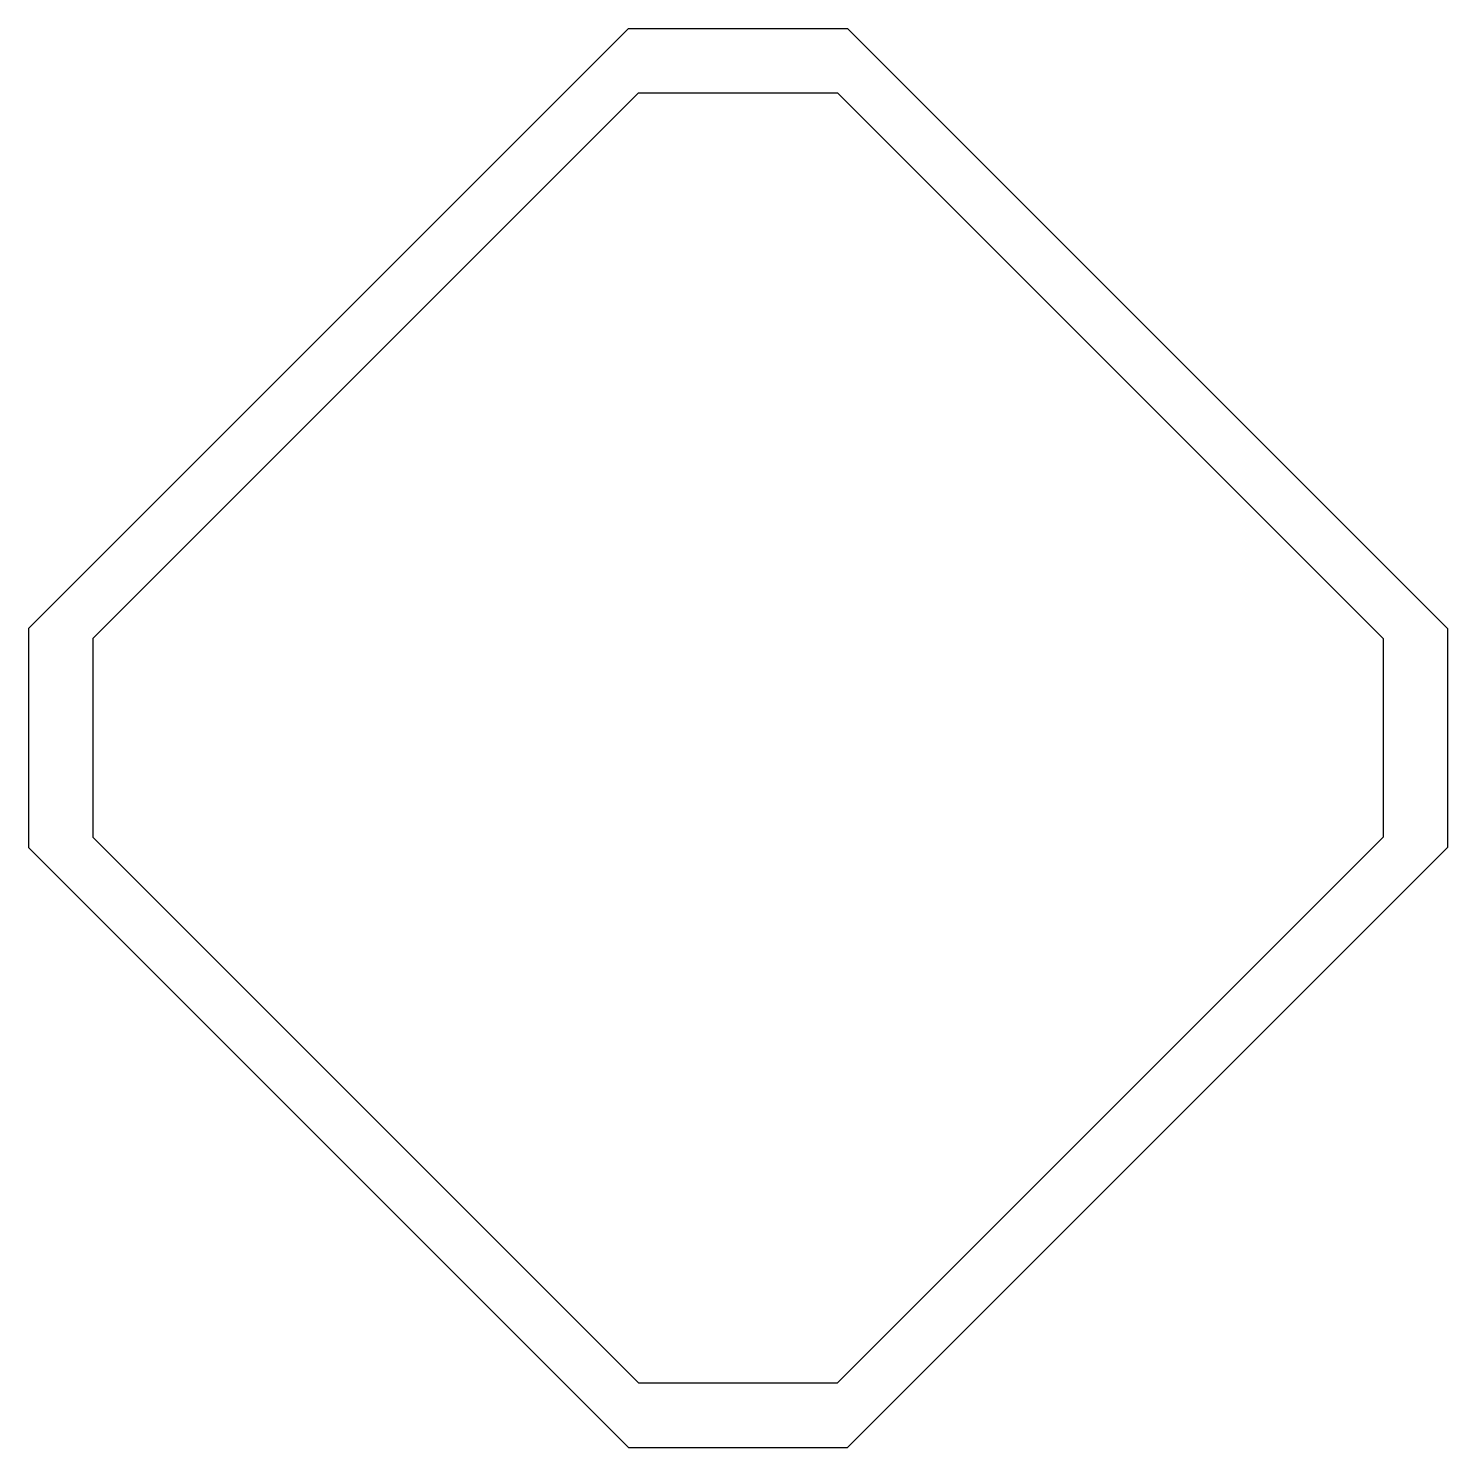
# Model space of a CAD drawing. Header units: millimetres. Extents: x 29.8 to 86.9, y -15 to 42.
import ezdxf

# ---------------------------------------------------------------- set-up
doc = ezdxf.new("R2010")
doc.units = ezdxf.units.MM
doc.layers.get('0').update_dxf_attribs({"color": 18, "lineweight": 25, "true_color": 0x000000})

msp = doc.modelspace()

# ---------------------------------------------------------------- linework, layer by layer
for p, q in [((41.897, 29.982), (53.953, 42.039)), ((53.953, 42.039), (62.742, 42.039)), ((74.799, 29.982), (62.742, 42.039)), ((43.392, 28.494), (54.352, 39.454)), ((54.352, 39.454), (62.343, 39.454)), ((73.303, 28.494), (62.343, 39.454)), ((29.841, 17.926), (41.897, 29.982)), ((86.855, 17.926), (74.799, 29.982)), ((32.432, 17.533), (43.392, 28.494)), ((84.263, 17.533), (73.303, 28.494)), ((29.841, 17.926), (29.841, 9.137)), ((86.855, 17.926), (86.855, 9.137)), ((32.432, 17.533), (32.432, 9.543)), ((84.263, 17.533), (84.263, 9.543)), ((41.897, -2.919), (29.841, 9.137)), ((43.392, -1.417), (32.432, 9.543)), ((73.303, -1.417), (84.263, 9.543)), ((74.799, -2.919), (86.855, 9.137)), ((54.352, -12.377), (43.392, -1.417)), ((62.343, -12.377), (73.303, -1.417)), ((53.953, -14.975), (41.897, -2.919)), ((62.742, -14.975), (74.799, -2.919)), ((54.352, -12.377), (62.343, -12.377)), ((53.953, -14.975), (62.742, -14.975))]:
    msp.add_line(p, q)

doc.saveas('drawing.dxf')
